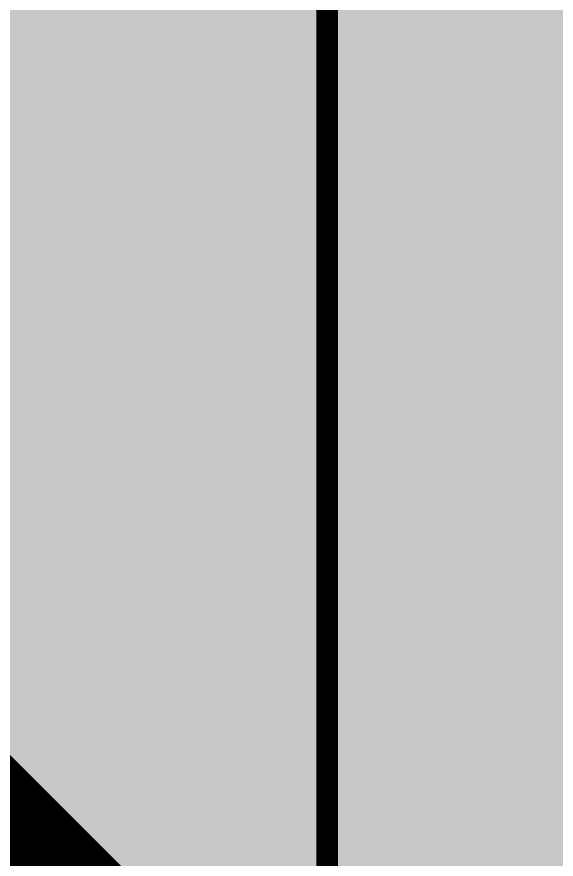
# Model space of a CAD drawing. Header units: millimetres. Extents: x -11 to 223, y -88 to 3.
# Drawn here: x 13.3731 to 13.5016, y -19.9641 to -19.7636 of the extents above; entities that cross this region are included whole.
import ezdxf

# ---------------------------------------------------------------- set-up
doc = ezdxf.new("R2010")
doc.units = ezdxf.units.MM
doc.header["$MEASUREMENT"] = 0
for name, color, linetype, true_color in [('Bottom-Layer', 7, 'Continuous', 0x0000ff), ('Top-Layer', 7, 'Continuous', 0xff0000), ('Top-Silkscreen-Layer', 7, 'Continuous', 0xffcc00)]:
    doc.layers.add(name, color=color, linetype=linetype, true_color=true_color)

msp = doc.modelspace()

# ---------------------------------------------------------------- hatches: boundary and pattern name
at = {"layer": 'Bottom-Layer'}
msp.add_hatch(color=256, dxfattribs=at).paths.add_polyline_path([(-10.33528, 1.97866), (-0.38039, 1.97866), (-0.84578, 1.72673), (-1.19549, 1.32954), (-1.38645, 0.83599), (-1.39516, 0.30686), (-1.22055, -0.1927), (-0.8841, -0.60119), (-0.42726, -0.8683), (0.09374, -0.96115), (1.79374, -0.96115), (2.31473, -0.8683), (2.77158, -0.60119), (3.10802, -0.1927), (3.28264, 0.30686), (3.27393, 0.83599), (3.08296, 1.32954), (2.73326, 1.72673), (2.26787, 1.97866), (222.62891, 1.97866), (222.62891, -87.47523), (-10.33528, -87.47523)])
at = {"layer": 'Top-Layer'}
msp.add_hatch(color=256, dxfattribs=at).paths.add_polyline_path([(-10.33528, 1.97866), (-0.38039, 1.97866), (-0.84578, 1.72673), (-1.19549, 1.32954), (-1.38645, 0.83599), (-1.39516, 0.30686), (-1.22055, -0.1927), (-0.8841, -0.60119), (-0.42726, -0.8683), (0.09374, -0.96115), (1.79374, -0.96115), (2.31473, -0.8683), (2.77158, -0.60119), (3.10802, -0.1927), (3.28264, 0.30686), (3.27393, 0.83599), (3.08296, 1.32954), (2.73326, 1.72673), (2.26787, 1.97866), (222.62891, 1.97866), (222.62891, -87.47523), (-10.33528, -87.47523)])

# ---------------------------------------------------------------- linework, layer by layer
at = {"layer": 'Top-Layer', "const_width": 0.0508}
msp.add_lwpolyline([(20.69923, -22.67971), (16.07598, -22.67971), (11.08727, -17.69099), (10.92988, -17.58582), (10.74422, -17.5489), (6.98095, -17.5489)], dxfattribs=at)
at = {"layer": 'Top-Silkscreen-Layer', "const_width": 0.0051}
msp.add_lwpolyline([(13.44703, -26.40565), (13.44703, -12.40562), (27.44705, -12.40562), (27.44705, -26.40565)], close=True, dxfattribs=at)
msp.add_lwpolyline([(13.44703, -26.40565), (13.44703, -12.40562), (27.44705, -12.40562), (27.44705, -26.40565)], close=True, dxfattribs=at)

doc.saveas('drawing.dxf')
